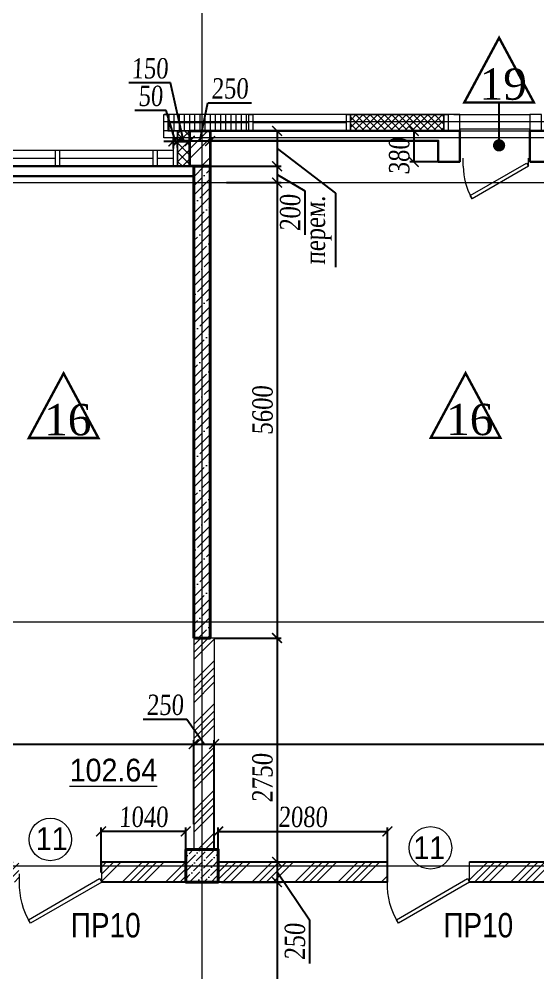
# Model space of a CAD drawing. Header units: inches. Extents: x -407541 to 6688123, y -998590 to 1205599.
# Drawn here: x 46655 to 53033, y 262121 to 273847 of the extents above; entities that cross this region are included whole.
import ezdxf

# ---------------------------------------------------------------- set-up
doc = ezdxf.new("R2010")
doc.units = ezdxf.units.IN
doc.header["$MEASUREMENT"] = 0
doc.linetypes.add('ACAD_ISO04W100', pattern=[30, 24, -3, 0, -3])
for name, color, linetype, lineweight in [('ведомость проемов', 3, 'Continuous', 9), ('ВЕНТ фасад', 230, 'Continuous', 9), ('ВИТРАЖ', 145, 'Continuous', 9), ('двери', 123, 'Continuous', 13), ('КИРПИЧ', 30, 'Continuous', 35), ('марки полов', 140, 'Continuous', 5), ('МОНОЛИТ', 5, 'Continuous', 40), ('Ограждения', 110, 'Continuous', 18), ('Оси', 254, 'ACAD_ISO04W100', 5), ('ПЕРЕГОРОДКА', 7, 'Continuous', 25), ('Перемычки', 21, 'Continuous', 13), ('площади', 40, 'Continuous', 9), ('размер внутр', 142, 'Continuous', 5), ('УТЕПЛИТЕЛЬ', 92, 'Continuous', 9), ('Цоколь', 21, 'Continuous', 30), ('Штриховка', 7, 'Continuous', 9), ('ШТРИХОВКА КИРПИЧ', 30, 'Continuous', 9)]:
    doc.layers.add(name, color=color, linetype=linetype, lineweight=lineweight)
doc.layers.add('РЕАЛЬНЫЙ ВИТРАЖ', color=120, linetype='Continuous', lineweight=5, plot=False)
doc.styles.get("Standard").update_dxf_attribs({"font": 'arial.ttf'})
doc.styles.add('style1', font='arial.ttf', dxfattribs={"width": 0.9, "height": 500})
doc.styles.add('STYLE2', font='times.ttf', dxfattribs={"width": 0.8, "oblique": 3})
doc.styles.add('стиль1', font='times.ttf')
doc.dimstyles.new('vnytren', dxfattribs={"dimtxt": 250, "dimasz": 120, "dimexe": 50, "dimexo": 0, "dimgap": 50, "dimtad": 1, "dimdec": 0, "dimzin": 0, "dimdsep": 46, "dimtxsty": 'STYLE2', "dimblk": 'ARCHTICK', "dimcen": 0, "dimadec": 0, "dimazin": 0, "dimtfac": 1, "dimtdec": 0, "dimtmove": 1, "dimatfit": 2, "dimldrblk": 'DOT', "dimfxl": 1, "dimtolj": 1, "dimtzin": 0, "dimarcsym": 0})
doc.dimstyles.new('для 100 масштаба', dxfattribs={"dimtxt": 200, "dimasz": 150, "dimexe": 70, "dimexo": 0, "dimgap": 50, "dimtad": 1, "dimdec": 0, "dimrnd": 5, "dimzin": 0, "dimdsep": 46, "dimtxsty": 'Standard', "dimblk": 'ARCHTICK', "dimcen": 0, "dimadec": 0, "dimazin": 0, "dimtfac": 1, "dimtdec": 0, "dimtmove": 1, "dimatfit": 2, "dimldrblk": 'DOT', "dimfxl": 1, "dimtolj": 1, "dimtzin": 0, "dimarcsym": 0})

# ---------------------------------------------------------------- blocks, each defined once
blk = doc.blocks.new('*U23')
for p, q in [((-800, 0), (-800, 100)), ((0, 0), (0, 100))]:
    blk.add_line(p, q)
blk.add_lwpolyline([(0, 0), (-693, -400), (-715, -362), (-22, 38)], close=True)
blk.add_arc((0, 0), 800, 180, 210)
blk = doc.blocks.new('_ARCHTICK')
at = {"color": 0, "linetype": 'ByBlock', "const_width": 0.15}
blk.add_lwpolyline([(-0.5, -0.5), (0.5, 0.5)], dxfattribs=at)
blk = doc.blocks.new('*D1443')
at = {"layer": 'размер внутр', "color": 0, "lineweight": -2, "transparency": 16777216}
for p, q in [((37103, 263854), (37103, 264984)), ((37103, 264934), (48803, 264934)), ((48803, 263950), (48803, 264984))]:
    blk.add_line(p, q, dxfattribs=at)
at = {"layer": 'размер внутр', "color": 0, "lineweight": -2, "transparency": 16777216, "xscale": 120, "yscale": 120, "zscale": 120, "rotation": 180}
blk.add_blockref('_ARCHTICK', (37103, 264934), dxfattribs=at)
at = {"layer": 'размер внутр', "color": 0, "lineweight": -2, "transparency": 16777216, "xscale": 120, "yscale": 120, "zscale": 120}
blk.add_blockref('_ARCHTICK', (48803, 264934), dxfattribs=at)
at = {"layer": 'размер внутр', "color": 0, "transparency": 16777216, "insert": (42953, 265112), "char_height": 250, "attachment_point": 5, "style": 'STYLE2'}
blk.add_mtext('\\A1;11700', dxfattribs=at)
blk = doc.blocks.new('_Dot')
at = {"color": 0, "linetype": 'ByBlock', "lineweight": -2}
blk.add_line((-0.5, 0), (-1, 0), dxfattribs=at)
at = {"color": 0, "linetype": 'ByBlock', "const_width": 0.5}
blk.add_lwpolyline([(-0.25, 0, 1), (0.25, 0, 1)], format="xyb", close=True, dxfattribs=at)
blk = doc.blocks.new('*D1444')
at = {"layer": 'размер внутр', "color": 0, "lineweight": -2, "transparency": 16777216}
for p, q in [((48718, 265238), (48179, 265238)), ((48928, 264934), (48718, 265238)), ((48803, 264146), (48803, 264984)), ((48803, 264934), (49053, 264934)), ((49053, 264020), (49053, 264984))]:
    blk.add_line(p, q, dxfattribs=at)
at = {"layer": 'размер внутр', "color": 0, "lineweight": -2, "transparency": 16777216, "xscale": 120, "yscale": 120, "zscale": 120, "rotation": 180}
blk.add_blockref('_ARCHTICK', (48803, 264934), dxfattribs=at)
at = {"layer": 'размер внутр', "color": 0, "lineweight": -2, "transparency": 16777216, "xscale": 120, "yscale": 120, "zscale": 120}
blk.add_blockref('_ARCHTICK', (49053, 264934), dxfattribs=at)
at = {"layer": 'размер внутр', "color": 0, "transparency": 16777216, "insert": (48449, 265415), "char_height": 250, "attachment_point": 5, "style": 'STYLE2'}
blk.add_mtext('\\A1;250', dxfattribs=at)
blk = doc.blocks.new('*D1450')
at = {"layer": 'размер внутр', "color": 0, "lineweight": -2, "transparency": 16777216}
for p, q in [((49053, 263654), (49053, 264984)), ((49053, 264934), (60853, 264934)), ((60853, 264155), (60853, 264984))]:
    blk.add_line(p, q, dxfattribs=at)
at = {"layer": 'размер внутр', "color": 0, "lineweight": -2, "transparency": 16777216, "xscale": 120, "yscale": 120, "zscale": 120, "rotation": 180}
blk.add_blockref('_ARCHTICK', (49053, 264934), dxfattribs=at)
at = {"layer": 'размер внутр', "color": 0, "lineweight": -2, "transparency": 16777216, "xscale": 120, "yscale": 120, "zscale": 120}
blk.add_blockref('_ARCHTICK', (60853, 264934), dxfattribs=at)
at = {"layer": 'размер внутр', "color": 0, "transparency": 16777216, "insert": (54953, 265112), "char_height": 250, "attachment_point": 5, "style": 'STYLE2'}
blk.add_mtext('\\A1;11800', dxfattribs=at)
blk = doc.blocks.new('*D1679')
at = {"layer": 'размер внутр', "color": 0, "lineweight": -2, "transparency": 16777216}
for p, q in [((48878, 272348), (48975, 272816)), ((48975, 272816), (49514, 272816)), ((48753, 272317), (48753, 272398)), ((49003, 272348), (48753, 272348)), ((49003, 272317), (49003, 272398))]:
    blk.add_line(p, q, dxfattribs=at)
at = {"layer": 'размер внутр', "color": 0, "lineweight": -2, "transparency": 16777216, "xscale": 120, "yscale": 120, "zscale": 120, "rotation": 180}
blk.add_blockref('_ARCHTICK', (48753, 272348), dxfattribs=at)
at = {"layer": 'размер внутр', "color": 0, "lineweight": -2, "transparency": 16777216, "xscale": 120, "yscale": 120, "zscale": 120}
blk.add_blockref('_ARCHTICK', (49003, 272348), dxfattribs=at)
at = {"layer": 'размер внутр', "color": 0, "transparency": 16777216, "insert": (49245, 272993), "char_height": 250, "attachment_point": 5, "style": 'STYLE2'}
blk.add_mtext('\\A1;250', dxfattribs=at)
blk = doc.blocks.new('*D1680')
at = {"layer": 'размер внутр', "color": 0, "lineweight": -2, "transparency": 16777216}
for p, q in [((48515, 273063), (48004, 273063)), ((48678, 272350), (48515, 273063)), ((48604, 272319), (48604, 272400)), ((48753, 272350), (48604, 272350)), ((48753, 272317), (48753, 272400))]:
    blk.add_line(p, q, dxfattribs=at)
at = {"layer": 'размер внутр', "color": 0, "lineweight": -2, "transparency": 16777216, "xscale": 120, "yscale": 120, "zscale": 120, "rotation": 180}
blk.add_blockref('_ARCHTICK', (48604, 272350), dxfattribs=at)
at = {"layer": 'размер внутр', "color": 0, "lineweight": -2, "transparency": 16777216, "xscale": 120, "yscale": 120, "zscale": 120}
blk.add_blockref('_ARCHTICK', (48753, 272350), dxfattribs=at)
at = {"layer": 'размер внутр', "color": 0, "transparency": 16777216, "insert": (48260, 273240), "char_height": 250, "attachment_point": 5, "style": 'STYLE2'}
blk.add_mtext('\\A1;150', dxfattribs=at)
blk = doc.blocks.new('*D1681')
at = {"layer": 'размер внутр', "color": 0, "lineweight": -2, "transparency": 16777216}
for p, q in [((48461, 272724), (48078, 272724)), ((48579, 272343), (48461, 272724)), ((48553, 272343), (48433, 272343)), ((48553, 272255), (48553, 272393)), ((48604, 272343), (48553, 272343)), ((48604, 272343), (48553, 272343)), ((48604, 272269), (48604, 272393)), ((48604, 272343), (48724, 272343))]:
    blk.add_line(p, q, dxfattribs=at)
at = {"layer": 'размер внутр', "color": 0, "lineweight": -2, "transparency": 16777216, "xscale": 120, "yscale": 120, "zscale": 120}
blk.add_blockref('_ARCHTICK', (48553, 272343), dxfattribs=at)
at = {"layer": 'размер внутр', "color": 0, "lineweight": -2, "transparency": 16777216, "xscale": 120, "yscale": 120, "zscale": 120, "rotation": 180}
blk.add_blockref('_ARCHTICK', (48604, 272343), dxfattribs=at)
at = {"layer": 'размер внутр', "color": 0, "transparency": 16777216, "insert": (48270, 272901), "char_height": 250, "attachment_point": 5, "style": 'STYLE2'}
blk.add_mtext('\\A1;50', dxfattribs=at)
blk = doc.blocks.new('*D3557')
at = {"layer": 'размер внутр', "color": 0, "lineweight": -2, "transparency": 16777216}
for p, q in [((49003, 272472), (49876, 272472)), ((49826, 272472), (49826, 272037)), ((49826, 272255), (50546, 271706)), ((49003, 272037), (49876, 272037)), ((50546, 271706), (50546, 270796))]:
    blk.add_line(p, q, dxfattribs=at)
at = {"layer": 'размер внутр', "color": 0, "lineweight": -2, "transparency": 16777216, "xscale": 120, "yscale": 120, "zscale": 120}
for p, rotation in [((49826, 272472), 90), ((49826, 272037), 270)]:
    blk.add_blockref('_ARCHTICK', p, dxfattribs=dict(at, rotation=rotation))
at = {"layer": 'размер внутр', "color": 0, "transparency": 16777216, "insert": (50332, 271251), "char_height": 250, "attachment_point": 5, "rotation": 90, "style": 'STYLE2'}
blk.add_mtext('\\A1;{\\fTimes New Roman|b0|i0|c204|p18;перем.}', dxfattribs=at)
blk = doc.blocks.new('*D3556')
at = {"layer": 'размер внутр', "color": 0, "lineweight": -2, "transparency": 16777216}
for p, q in [((49003, 272037), (49876, 272037)), ((49826, 272037), (49826, 271837)), ((49826, 271937), (50166, 271734)), ((49205, 271837), (49876, 271837)), ((50166, 271734), (50166, 271195))]:
    blk.add_line(p, q, dxfattribs=at)
at = {"layer": 'размер внутр', "color": 0, "lineweight": -2, "transparency": 16777216, "xscale": 120, "yscale": 120, "zscale": 120}
for p, rotation in [((49826, 272037), 90), ((49826, 271837), 270)]:
    blk.add_blockref('_ARCHTICK', p, dxfattribs=dict(at, rotation=rotation))
at = {"layer": 'размер внутр', "color": 0, "transparency": 16777216, "insert": (49989, 271465), "char_height": 250, "attachment_point": 5, "rotation": 90, "style": 'STYLE2'}
blk.add_mtext('\\A1;200', dxfattribs=at)
blk = doc.blocks.new('*D3555')
at = {"layer": 'размер внутр', "color": 0, "lineweight": -2, "transparency": 16777216}
for p, q in [((49205, 271837), (49876, 271837)), ((49826, 271837), (49826, 266238)), ((49053, 266238), (49876, 266238))]:
    blk.add_line(p, q, dxfattribs=at)
at = {"layer": 'размер внутр', "color": 0, "lineweight": -2, "transparency": 16777216, "xscale": 120, "yscale": 120, "zscale": 120}
for p, rotation in [((49826, 271837), 90), ((49826, 266238), 270)]:
    blk.add_blockref('_ARCHTICK', p, dxfattribs=dict(at, rotation=rotation))
at = {"layer": 'размер внутр', "color": 0, "transparency": 16777216, "insert": (49649, 269037), "char_height": 250, "attachment_point": 5, "rotation": 90, "style": 'STYLE2'}
blk.add_mtext('\\A1;5600', dxfattribs=at)
blk = doc.blocks.new('*D3554')
at = {"layer": 'размер внутр', "color": 0, "lineweight": -2, "transparency": 16777216}
for p, q in [((49053, 266237), (49876, 266237)), ((49826, 266237), (49826, 263486)), ((49103, 263486), (49876, 263486))]:
    blk.add_line(p, q, dxfattribs=at)
at = {"layer": 'размер внутр', "color": 0, "lineweight": -2, "transparency": 16777216, "xscale": 120, "yscale": 120, "zscale": 120}
for p, rotation in [((49826, 266237), 90), ((49826, 263486), 270)]:
    blk.add_blockref('_ARCHTICK', p, dxfattribs=dict(at, rotation=rotation))
at = {"layer": 'размер внутр', "color": 0, "transparency": 16777216, "insert": (49648, 264517), "char_height": 250, "attachment_point": 5, "rotation": 90, "style": 'STYLE2'}
blk.add_mtext('\\A1;2750', dxfattribs=at)
blk = doc.blocks.new('*D3553')
at = {"layer": 'размер внутр', "color": 0, "lineweight": -2, "transparency": 16777216}
for p, q in [((49207, 263487), (49876, 263487)), ((49826, 263487), (49826, 263237)), ((49826, 263362), (50225, 262775)), ((49144, 263237), (49876, 263237)), ((50225, 262775), (50225, 262235))]:
    blk.add_line(p, q, dxfattribs=at)
at = {"layer": 'размер внутр', "color": 0, "lineweight": -2, "transparency": 16777216, "xscale": 120, "yscale": 120, "zscale": 120}
for p, rotation in [((49826, 263487), 90), ((49826, 263237), 270)]:
    blk.add_blockref('_ARCHTICK', p, dxfattribs=dict(at, rotation=rotation))
at = {"layer": 'размер внутр', "color": 0, "transparency": 16777216, "insert": (50047, 262505), "char_height": 250, "attachment_point": 5, "rotation": 90, "style": 'STYLE2'}
blk.add_mtext('\\A1;250', dxfattribs=at)
blk = doc.blocks.new('*D1682')
at = {"layer": 'размер внутр', "color": 0, "lineweight": -2, "transparency": 16777216}
for p, q in [((49144, 263237), (49876, 263237)), ((49826, 263237), (49826, 258237)), ((48953, 258237), (49876, 258237))]:
    blk.add_line(p, q, dxfattribs=at)
at = {"layer": 'размер внутр', "color": 0, "lineweight": -2, "transparency": 16777216, "xscale": 120, "yscale": 120, "zscale": 120}
for p, rotation in [((49826, 263237), 90), ((49826, 258237), 270)]:
    blk.add_blockref('_ARCHTICK', p, dxfattribs=dict(at, rotation=rotation))
at = {"layer": 'размер внутр', "color": 0, "transparency": 16777216, "insert": (49649, 260737), "char_height": 250, "attachment_point": 5, "rotation": 90, "style": 'STYLE2'}
blk.add_mtext('\\A1;5000', dxfattribs=at)
blk = doc.blocks.new('*D3129')
at = {"layer": 'размер внутр', "color": 0, "lineweight": -2, "transparency": 16777216}
for p, q in [((51697, 272472), (51457, 272472)), ((51507, 272472), (51507, 272092)), ((51808, 272092), (51457, 272092))]:
    blk.add_line(p, q, dxfattribs=at)
at = {"layer": 'размер внутр', "color": 0, "lineweight": -2, "transparency": 16777216, "xscale": 120, "yscale": 120, "zscale": 120}
for p, rotation in [((51507, 272472), 90), ((51507, 272092), 270)]:
    blk.add_blockref('_ARCHTICK', p, dxfattribs=dict(at, rotation=rotation))
at = {"layer": 'размер внутр', "color": 0, "transparency": 16777216, "insert": (51329, 272162), "char_height": 250, "attachment_point": 5, "rotation": 90, "style": 'STYLE2'}
blk.add_mtext('\\A1;380', dxfattribs=at)
blk = doc.blocks.new('*D3166')
at = {"layer": 'размер внутр', "color": 0, "lineweight": -2, "transparency": 16777216}
for p, q in [((47663, 263357), (47663, 263910)), ((48703, 263860), (47663, 263860)), ((48703, 263357), (48703, 263910))]:
    blk.add_line(p, q, dxfattribs=at)
at = {"layer": 'размер внутр', "color": 0, "lineweight": -2, "transparency": 16777216, "xscale": 120, "yscale": 120, "zscale": 120, "rotation": 180}
blk.add_blockref('_ARCHTICK', (47663, 263860), dxfattribs=at)
at = {"layer": 'размер внутр', "color": 0, "lineweight": -2, "transparency": 16777216, "xscale": 120, "yscale": 120, "zscale": 120}
blk.add_blockref('_ARCHTICK', (48703, 263860), dxfattribs=at)
at = {"layer": 'размер внутр', "color": 0, "transparency": 16777216, "insert": (48183, 264038), "char_height": 250, "attachment_point": 5, "style": 'STYLE2'}
blk.add_mtext('\\A1;1040', dxfattribs=at)
blk = doc.blocks.new('DOOR910')
at = {"layer": 'двери'}
for p, q in [((6780604, 859520), (6780504, 859520)), ((6780604, 858510), (6780504, 858510))]:
    blk.add_line(p, q, dxfattribs=at)
blk.add_lwpolyline([(6781109, 859384), (6781066, 859409), (6780561, 858535), (6780604, 858510)], close=True, dxfattribs=at)
blk.add_arc((6780629, 858603), 917, 58.4378, 91.5622, dxfattribs=at)
blk = doc.blocks.new('*D3167')
at = {"layer": 'размер внутр', "color": 0, "lineweight": -2, "transparency": 16777216}
for p, q in [((49103, 263237), (49103, 263910)), ((49103, 263860), (51183, 263860)), ((51183, 263237), (51183, 263910))]:
    blk.add_line(p, q, dxfattribs=at)
at = {"layer": 'размер внутр', "color": 0, "lineweight": -2, "transparency": 16777216, "xscale": 120, "yscale": 120, "zscale": 120, "rotation": 180}
blk.add_blockref('_ARCHTICK', (49103, 263860), dxfattribs=at)
at = {"layer": 'размер внутр', "color": 0, "lineweight": -2, "transparency": 16777216, "xscale": 120, "yscale": 120, "zscale": 120}
blk.add_blockref('_ARCHTICK', (51183, 263860), dxfattribs=at)
at = {"layer": 'размер внутр', "color": 0, "transparency": 16777216, "insert": (50143, 264037), "char_height": 250, "attachment_point": 5, "style": 'STYLE2'}
blk.add_mtext('\\A1;2080', dxfattribs=at)

msp = doc.modelspace()

# ---------------------------------------------------------------- hatches: boundary and pattern name
at = {"layer": 'ВИТРАЖ', "ltscale": 0.1}
h = msp.add_hatch(dxfattribs=at)
h.set_pattern_fill('ANSI31', color=256, scale=20, angle=45, style=0)
h.set_pattern_definition([(90, (6446250.104, 1479619.873), (63.5, 1e-14), [])])
h.paths.add_polyline_path([(49478.2, 272672.2), (48483.4, 272672.2), (48483.4, 272472.4), (49478.2, 272472.3)])
h = msp.add_hatch(dxfattribs=at)
h.set_pattern_fill('ANSI37', color=256, scale=500, style=0)
h.set_pattern_definition([(45, (22731.09, 180788.49), (-44.194174, 44.194174), []), (135, (22731.09, 180788.49), (-44.194174, -44.194174), [])])
h.paths.add_polyline_path([(50728.2, 272672.2), (51878.2, 272672.2), (51878.2, 272472.2), (50728.2, 272472.2)])
at = {"layer": 'Штриховка'}
h = msp.add_hatch(dxfattribs=at)
h.set_pattern_fill('ANSI37', color=256, scale=650, style=0)
h.paths.add_polyline_path([(48603.6, 272472.2), (48753.3, 272472.2), (48753.3, 272037.2), (48603.6, 272037.2)])
h = msp.add_hatch(dxfattribs=at)
h.set_pattern_fill('ANSI32', color=256, scale=670, style=0)
h.paths.add_polyline_path([(48753.3, 272472.2), (49004.3, 272472.2), (49003.3, 272037.2), (48753.3, 272037.2)])
h = msp.add_hatch(dxfattribs=at)
h.set_pattern_fill('ANSI35', color=256, scale=25, style=0)
h.set_pattern_definition([(45, (-6764080.43, -624333.1), (-112.2532015, 112.2532015), []), (45, (-6763968.18, -624333.1), (-112.2532015, 112.2532015), [198.4375, -39.6875, 0, -39.6875])])
h.paths.add_polyline_path([(48803.3, 266237.2), (49003.3, 266237.2), (49003.3, 272037.2), (48803.2, 272037.2)])
h = msp.add_hatch(dxfattribs=at)
h.set_pattern_fill('ANSI36', color=256, scale=500, style=0)
h.set_pattern_definition([(45, (-119999.89, -2e-10), (33.14563, 121.533978), [156.25, -31.25, 0, -31.25])])
h.paths.add_polyline_path([(49103.4, 263637.2), (48703.4, 263637.2), (48703.4, 263237.2), (49103.4, 263237.2)])
at = {"layer": 'ШТРИХОВКА КИРПИЧ', "ltscale": 0.1}
h = msp.add_hatch(dxfattribs=at)
h.set_pattern_fill('ANSI34', color=256, scale=500, style=0)
h.paths.add_polyline_path([(48903.2, 266237.2), (48803.3, 266237.2), (48803.3, 264361.8), (48903.2, 264361.8)])
h.paths.add_polyline_path([(49053.3, 266236.5), (49003.3, 266236.5), (49003.3, 266237.2), (48903.2, 266237.2), (48903.2, 264361.8), (49053.3, 264361.8)])
h.paths.add_polyline_path([(48903.2, 264361.8), (48803.3, 264361.8), (48803.3, 263637.2), (48903.2, 263637.2)])
h.paths.add_polyline_path([(49053.3, 264361.8), (48903.2, 264361.8), (48903.2, 263637.2), (49053.3, 263637.2)])
h.paths.add_polyline_path([(49689.7, 263437.2), (49103.4, 263437.2), (49103.4, 263237.2), (49689.7, 263237.2)])
h.paths.add_polyline_path([(49689.7, 263487.2), (49103.4, 263487.2), (49103.4, 263437.2), (49689.7, 263437.2)])
h.paths.add_polyline_path([(51182.6, 263437.2), (49689.7, 263437.2), (49689.7, 263237.2), (51183.3, 263237.2)])
h.paths.add_polyline_path([(51182.4, 263487.2), (49689.7, 263487.2), (49689.7, 263437.2), (51182.6, 263437.2)])
h.paths.add_polyline_path([(54703.4, 263437.2), (52193.4, 263437.2), (52193.4, 263259.6), (52200.5, 263247.2), (52193.4, 263243), (52193.4, 263237.2), (54703.4, 263237.2)])
h.paths.add_polyline_path([(54703.4, 263487.2), (52193.4, 263487.2), (52193.4, 263437.2), (54703.4, 263437.2)])
h.paths.add_polyline_path([(58653.4, 263437.2), (55103.4, 263437.2), (55103.4, 263237.2), (58653.4, 263237.2)])
h.paths.add_polyline_path([(58653.4, 263487.2), (55103.4, 263487.2), (55103.4, 263437.2), (58653.4, 263437.2)])
h.paths.add_polyline_path([(60703.3, 263437.2), (59670.5, 263437.2), (59670.5, 263237.2), (60703.4, 263237.2)])
h.paths.add_polyline_path([(54620.7, 265237.9), (55285.9, 265237.9), (55285.9, 264934.4), (54620.7, 264934.4)], flags=9)
h.paths.add_polyline_path([(60037.1, 265542.1), (60488.6, 265542.1), (60488.6, 265238.6), (60037.1, 265238.6)], flags=9)
h.paths.add_polyline_path([(59909.8, 264163.9), (60456.8, 264163.9), (60456.8, 263860.4), (59909.8, 263860.4)], flags=9)
h.paths.add_polyline_path([(58704.7, 263982.4), (59133.3, 263982.4), (59133.3, 263561.3), (58704.7, 263561.3)], flags=9)
h.paths.add_polyline_path([(59002.8, 264680.5), (60165.7, 264680.5), (60165.7, 264203.4), (59002.8, 264203.4)], flags=9)
h = msp.add_hatch(dxfattribs=at)
h.set_pattern_fill('ANSI34', color=256, scale=500, style=0)
h.paths.add_polyline_path([(39183.2, 263437.2), (37103.4, 263437.2), (37103.4, 263237.2), (39182.4, 263237.2)])
h.paths.add_polyline_path([(39183.4, 263487.2), (37103.4, 263487.2), (37103.4, 263437.2), (39183.2, 263437.2)])
h.paths.add_polyline_path([(42703.4, 263437.2), (40193.4, 263437.2), (40193.4, 263237.2), (42703.4, 263237.2)])
h.paths.add_polyline_path([(42703.4, 263487.2), (40193.4, 263487.2), (40193.4, 263437.2), (42703.4, 263437.2)])
h.paths.add_polyline_path([(45037.5, 263437.2), (43373.4, 263437.2), (43373.4, 263237.2), (45037.5, 263237.2)])
h.paths.add_polyline_path([(46653.4, 263437.2), (45037.5, 263437.2), (45037.5, 263237.2), (46653.4, 263237.2)])
h.paths.add_polyline_path([(46653.4, 263487.2), (45037.5, 263487.2), (45037.5, 263437.2), (46653.4, 263437.2)])
h.paths.add_polyline_path([(48703.4, 263437.2), (47670.5, 263437.2), (47670.5, 263237.2), (48703.4, 263237.2)])
h.paths.add_polyline_path([(48703.4, 263487.2), (47670.5, 263487.2), (47670.5, 263437.2), (48703.4, 263437.2)])
h.paths.add_polyline_path([(45037.5, 263487.2), (43373.4, 263487.2), (43373.4, 263437.2), (45037.5, 263437.2)])

# ---------------------------------------------------------------- linework, layer by layer
at = {"layer": 'ведомость проемов'}
for centre in [(47038.5, 263761.7), (51712.3, 263658.7)]:
    msp.add_circle(centre, 261.1, dxfattribs=at)
at = {"layer": 'ВЕНТ фасад'}
msp.add_lwpolyline([(48553.4, 272472.2), (48603.6, 272472.2), (48603.6, 272037.2), (48553.4, 272037.2)], close=True, dxfattribs=at)
at = {"layer": 'ВИТРАЖ', "ltscale": 0.1}
for p, q in [((50638.1, 272672.2), (48438.4, 272672.2)), ((52073.2, 272672.2), (50573.3, 272672.2)), ((49478.2, 272572.2), (48483.4, 272572.2)), ((50678.2, 272572.2), (49528.2, 272572.2)), ((50663.1, 272472.2), (48438.4, 272472.2)), ((50678.2, 272472.2), (48478.5, 272472.2)), ((51928.2, 272472.2), (50663.1, 272472.2))]:
    msp.add_line(p, q, dxfattribs=at)
at = {"layer": 'ВИТРАЖ'}
msp.add_line((52000.7, 272672.2), (52933.2, 272672.2), dxfattribs=at)
for points in [[(48433.4, 272672.2), (48483.4, 272672.2), (48483.4, 272472.2), (48433.4, 272472.2)], [(49478.2, 272672.2), (49528.2, 272672.2), (49528.2, 272472.2), (49478.2, 272472.2)], [(50678.2, 272672.2), (50728.2, 272672.2), (50728.2, 272472.2), (50678.2, 272472.2)], [(50728.2, 272672.2), (51878.2, 272672.2), (51878.2, 272472.2), (50728.2, 272472.2)], [(51878.2, 272672.2), (51928.2, 272672.2), (51928.2, 272472.2), (51878.2, 272472.2)], [(47103.3, 272237.3), (47153.3, 272237.3), (47153.3, 272037.3), (47103.3, 272037.3)], [(48303.3, 272237.3), (48353.3, 272237.3), (48353.3, 272037.3), (48303.3, 272037.3)]]:
    msp.add_lwpolyline(points, close=True, dxfattribs=at)
at = {"layer": 'ВИТРАЖ', "ltscale": 0.1}
for points in [[(49478.2, 272672.2), (48483.4, 272672.2), (48483.4, 272472.4), (49478.2, 272472.3)], [(52073.2, 272672.2), (51928.2, 272672.2), (51928.2, 272472.2), (52073.2, 272472.2)], [(53078.2, 272672.2), (52933.2, 272672.2), (52933.2, 272472.2), (53078.2, 272472.2)]]:
    msp.add_lwpolyline(points, close=True, dxfattribs=at)
for points in [[(43303.2, 272237.3), (48553.4, 272237.3)], [(45953.3, 272137.3), (47103.3, 272137.3)], [(47153.3, 272137.3), (48303.3, 272137.3)], [(48353.3, 272137.3), (48553.4, 272137.3)], [(43293, 272037.3), (48613.4, 272037.3)], [(43103.4, 271917.3), (48803.3, 271917.3)]]:
    msp.add_lwpolyline(points, dxfattribs=at)
at = {"layer": 'КИРПИЧ'}
msp.add_lwpolyline([(48753.3, 272472.2), (49004.3, 272472.2), (49003.3, 272037.2), (48753.3, 272037.2)], close=True, dxfattribs=at)
at = {"layer": 'марки полов', "const_width": 30}
for points in [[(52128.4, 272822.4), (52555.8, 273616.9), (52983.3, 272822.4)], [(46774.4, 268696.9), (47201.8, 269491.4), (47629.3, 268696.9)], [(51716.2, 268699.6), (52143.7, 269494), (52571.2, 268699.6)]]:
    msp.add_lwpolyline(points, close=True, dxfattribs=at)
at = {"layer": 'МОНОЛИТ'}
for points in [[(48803.3, 266237.2), (49003.3, 266237.2), (49003.3, 272037.2), (48803.2, 272037.2)], [(48703.4, 263637.2), (49103.4, 263637.2), (49103.4, 263237.2), (48703.4, 263237.2)]]:
    msp.add_lwpolyline(points, close=True, dxfattribs=at)
at = {"layer": 'Ограждения', "color": 110, "linetype": 'Continuous', "lineweight": 15}
msp.add_lwpolyline([(52933.2, 272492.2), (52073.2, 272492.2), (52073.2, 272472.2), (52933.2, 272472.2)], close=True, dxfattribs=at)
at = {"layer": 'Оси', "ltscale": 0.3}
for p, q in [((48903.2, 278737.2), (48903.2, 252403)), ((3211.5, 271837.2), (190595, 271837.2)), ((1503.2, 266437.2), (192303.2, 266437.2)), ((1503.2, 263437.2), (192303.2, 263437.2)), ((1503.2, 263437.2), (192303.2, 263437.2))]:
    msp.add_line(p, q, dxfattribs=at)
at = {"layer": 'ПЕРЕГОРОДКА', "lineweight": 5}
for p, q in [((48803.3, 266237.2), (48803.3, 263637.2)), ((49053.3, 266236.5), (49003.3, 266236.5)), ((49053.3, 266236.5), (49053.3, 263636.5))]:
    msp.add_line(p, q, dxfattribs=at)
at = {"layer": 'ПЕРЕГОРОДКА', "ltscale": 0.1}
for points in [[(47670.5, 263487.2), (48703.4, 263487.2)], [(49103.4, 263487.2), (51182.4, 263487.2)], [(52192.4, 263487.2), (54703.4, 263487.2), (54703.4, 263237.2), (52193.4, 263237.2)], [(48803.3, 263237.2), (47663.4, 263237.2)], [(51182.4, 263237.2), (48923.3, 263237.2)]]:
    msp.add_lwpolyline(points, dxfattribs=at)
at = {"layer": 'ПЕРЕГОРОДКА'}
msp.add_lwpolyline([(48803.3, 263237.2), (48923.3, 263237.2)], dxfattribs=at)
at = {"layer": 'РЕАЛЬНЫЙ ВИТРАЖ'}
msp.add_lwpolyline([(48433.4, 272587.2), (54853.4, 272587.2), (54853.4, 272387.2), (48433.4, 272387.2)], close=True, dxfattribs=at)
at = {"layer": 'УТЕПЛИТЕЛЬ', "ltscale": 0.1}
msp.add_lwpolyline([(48603.6, 272472.2), (48753.3, 272472.2), (48753.3, 272037.2), (48603.6, 272037.2)], close=True, dxfattribs=at)
at = {"layer": 'Цоколь'}
for points in [[(51928.2, 272472.2), (52073.2, 272472.2), (52073.2, 272212.2), (52073.2, 272092.2), (51808.2, 272092.2), (51808.2, 272352.2), (49004.3, 272352.2), (49004.3, 272472.2), (51928.2, 272472.2)], [(52933.2, 272092.2), (52933.2, 272212.2), (52933.2, 272472.2), (53078.2, 272472.2), (54853.4, 272472.2), (54853.4, 272352.2), (53199.2, 272352.2), (53199.2, 272092.2), (52933.2, 272092.2)]]:
    msp.add_lwpolyline(points, dxfattribs=at)
msp.add_lwpolyline([(43103.2, 272037.2), (48803.2, 272037.2), (48803.2, 271917.3), (43103.2, 271917.3)], close=True, dxfattribs=at)
at = {"layer": 'Штриховка'}
for p, q in [((47670.5, 263237.2), (47670.5, 263487.2)), ((51182.4, 263237.2), (51182.4, 263487.2)), ((52193.4, 263237.2), (52193.4, 263487.2))]:
    msp.add_line(p, q, dxfattribs=at)

# ---------------------------------------------------------------- block references
at = {"layer": 'двери'}
msp.add_blockref('*U23', (52916.2, 272038.6), dxfattribs=at)
at = {"layer": 'двери', "xscale": -1, "rotation": 90}
for p in [(906180.1, 7043841.1), (910703, 7043841.1)]:
    msp.add_blockref('DOOR910', p, dxfattribs=at)

# ---------------------------------------------------------------- texts
at = {"layer": 'ведомость проемов', "char_height": 280, "width": 4068.199, "style": 'style1'}
for insert, attachment_point in [((46859.8, 263631.3), 7), ((51501.9, 263799.2), 1)]:
    msp.add_mtext('11', dxfattribs=dict(at, insert=insert, attachment_point=attachment_point))
at = {"layer": 'марки полов', "char_height": 385, "width": 645.369, "attachment_point": 1, "style": 'стиль1'}
for s, insert in [('19', (52316.7, 273240.5)), ('16', (51904.6, 269117.7)), ('16', (46962.7, 269115))]:
    msp.add_mtext(s, dxfattribs=dict(at, insert=insert))
at = {"layer": 'Перемычки', "width": 0.82}
for p in [(47291, 262557.2), (51870.7, 262557.2)]:
    msp.add_text('ПР10', height=300, rotation=359.99787, dxfattribs=at).set_placement(p)
at = {"layer": 'площади', "insert": (47276.3, 264754), "char_height": 280, "width": 1499.075, "attachment_point": 1, "style": 'style1'}
msp.add_mtext('{\\L102.64}', dxfattribs=at)

# ---------------------------------------------------------------- dimensions: what is measured, and where the dimension line sits
at = {"layer": 'размер внутр'}
for base, p1, p2, picture, middle in [((48603.6, 272349.6), (48753.3, 272317.2), (48603.6, 272318.9), '*D1680', (48465.1, 273062.6)), ((48753.3, 272347.8), (49003.3, 272317.2), (48753.3, 272317.2), '*D1679', (49025.1, 272816.2)), ((48553.4, 272343.1), (48603.6, 272268.9), (48553.4, 272254.7), '*D1681', (48411.5, 272723.8)), ((49053.3, 264934.4), (48803.3, 264146.3), (49053.3, 264019.7), '*D1444', (48668.1, 265237.7))]:
    dim = msp.add_linear_dim(base=base, p1=p1, p2=p2, dimstyle='vnytren', dxfattribs=at)
    dim.commit()
    dim.dimension.update_dxf_attribs({"geometry": picture, "text_midpoint": middle, "dimtype": 160})
dim = msp.add_linear_dim(base=(49825.9, 272037.2), p1=(49003.3, 272472.2), p2=(49003.3, 272037.2), angle=90, text='{\\fTimes New Roman|b0|i0|c204|p18;перем.}', dimstyle='vnytren', dxfattribs=at)
dim.commit()
dim.dimension.update_dxf_attribs({"geometry": '*D3557', "text_midpoint": (50546.3, 271656), "dimtype": 160})
for base, p1, p2, picture, middle in [((51506.6, 272092.2), (51696.9, 272472.2), (51808.2, 272092.2), '*D3129', (51506.6, 272162.2)), ((49825.9, 271837.2), (49003.3, 272037.2), (49205.4, 271837.2), '*D3556', (50166.2, 271684.2)), ((49825.9, 263486.2), (49053.3, 266236.5), (49103.4, 263486.2), '*D3554', (49825.9, 264516.7)), ((49825.9, 263237.2), (49207, 263487.2), (49144.5, 263237.2), '*D3553', (50224.5, 262724.5))]:
    dim = msp.add_linear_dim(base=base, p1=p1, p2=p2, angle=90, dimstyle='vnytren', dxfattribs=at)
    dim.commit()
    dim.dimension.update_dxf_attribs({"geometry": picture, "text_midpoint": middle, "dimtype": 160})
for base, p1, p2, picture, middle in [((49825.9, 266237.5), (49205.4, 271837.2), (49053.3, 266237.5), '*D3555', (49648.7, 269037.4)), ((49825.9, 258237.2), (49144.5, 263237.2), (48953.4, 258237.2), '*D1682', (49648.7, 260737.2))]:
    dim = msp.add_linear_dim(base=base, p1=p1, p2=p2, angle=90, dimstyle='vnytren', dxfattribs=at)
    dim.commit()
    dim.dimension.update_dxf_attribs({"geometry": picture, "text_midpoint": middle})
for base, p1, p2, picture, middle in [((48803.3, 264934.4), (37103.4, 263854.3), (48803.3, 263949.9), '*D1443', (42953.3, 265112)), ((60853.4, 264934.4), (49053.3, 263654.3), (60853.4, 264154.6), '*D1450', (54953.3, 265111.6)), ((47663.3, 263860.4), (48703.3, 263357.2), (47663.3, 263357.2), '*D3166', (48183.3, 264037.6)), ((51183.4, 263860.3), (49103.4, 263237.2), (51183.4, 263237.2), '*D3167', (50143.4, 264037.5))]:
    dim = msp.add_linear_dim(base=base, p1=p1, p2=p2, dimstyle='vnytren', dxfattribs=at)
    dim.commit()
    dim.dimension.update_dxf_attribs({"geometry": picture, "text_midpoint": middle})

# ---------------------------------------------------------------- leaders
at = {"layer": 'марки полов'}
msp.add_leader([(52555.8, 272294.3), (52555.8, 272822.4)], dimstyle='для 100 масштаба', override={"dimgap": 50, "dimtad": 0}, dxfattribs=at)

doc.saveas('drawing.dxf')
